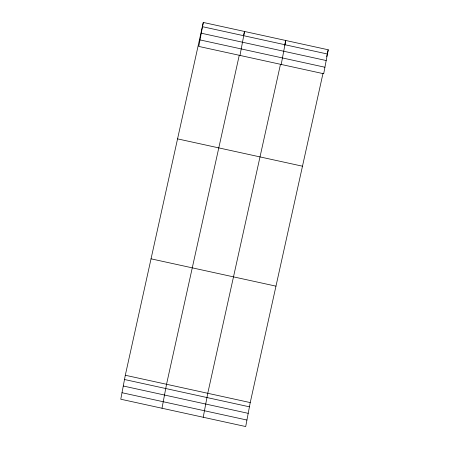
<?xml version="1.0" encoding="UTF-8"?>
<svg xmlns="http://www.w3.org/2000/svg" width="449" height="449" viewBox="0 0 449 449"><rect width="100%" height="100%" fill="white"/><g stroke="black" fill="none" stroke-linecap="round" stroke-linejoin="round"><path stroke-width="0.67" d="M203.296 22.45L198.767 46.421L323.695 73.743L328.225 49.777L203.296 22.45L125.305 375.257L120.775 399.223L245.704 426.55L250.233 402.579L322.954 73.602M162.005 408.242L166.534 384.271L239.255 55.294M239.991 55.435L244.52 31.469L243.616 35.55M203.229 417.261L207.758 393.29L280.479 64.314M281.22 64.454L285.749 40.483L284.694 45.248M326.72 56.585L328.225 49.777M202.493 26.699L327.422 54.02M201.264 33.204L326.193 60.531M199.996 39.91L324.924 67.238M177.557 138.876L302.486 166.203M151.044 258.832L275.972 286.153M125.305 375.257L250.233 402.579M124.502 379.506L249.431 406.828M123.273 386.011L248.202 413.338M122.005 392.718L246.933 420.04"/></g></svg>
